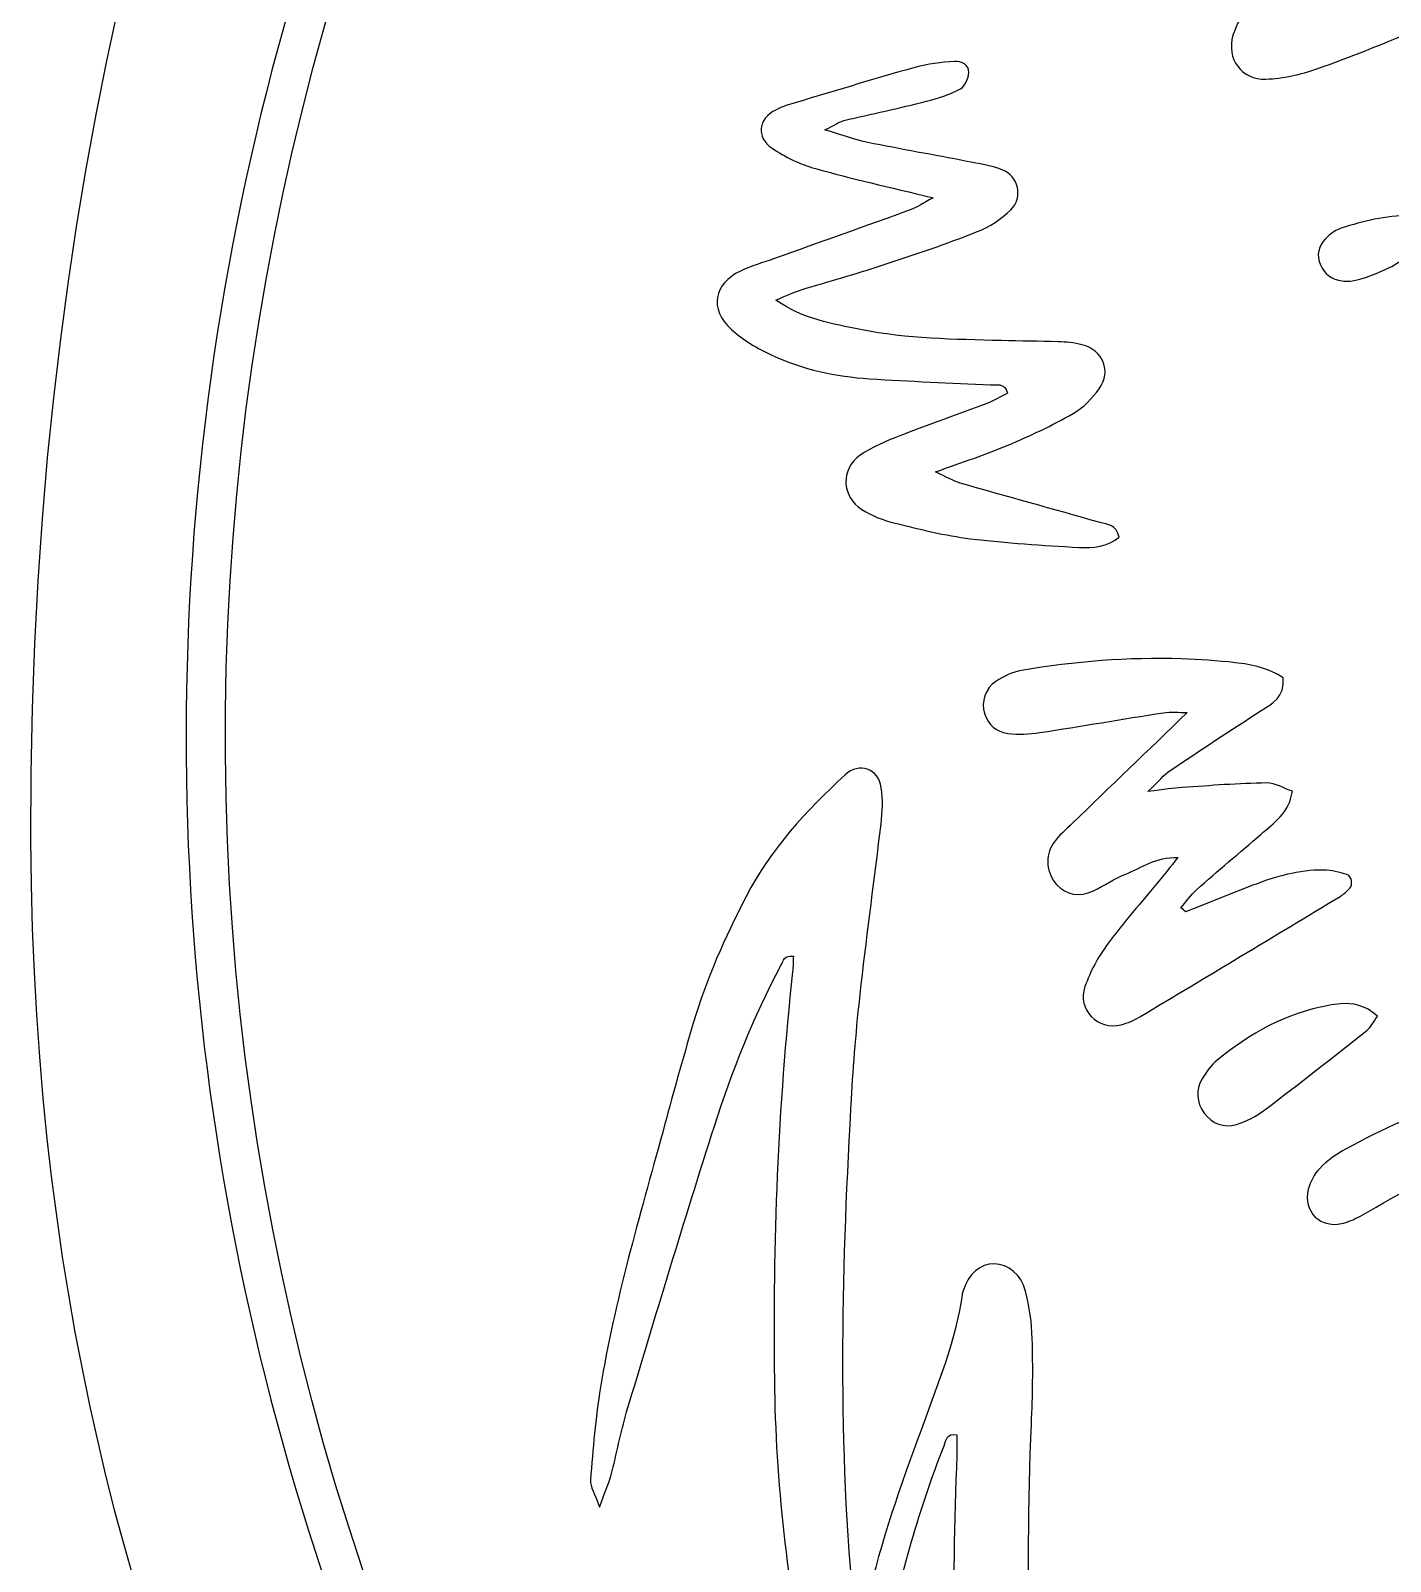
# Model space of a CAD drawing. Extents: x 405 to 699, y 164 to 435.
# Drawn here: x 405.7 to 454.5, y 281.3 to 336.2 of the extents above; entities that cross this region are included whole.
import ezdxf

# ---------------------------------------------------------------- set-up
doc = ezdxf.new("R2010")
doc.units = 0
doc.layers.add('Edge.Cuts', color=7, linetype='CONTINUOUS')
doc.layers.add('F.Silk', color=7, linetype='CONTINUOUS')

msp = doc.modelspace()

# ---------------------------------------------------------------- linework, layer by layer
at = {"layer": 'Edge.Cuts', "color": 7}
msp.add_lwpolyline([(408.795412, 337.019676), (408.39111, 335.140281), (408.00879, 333.221331), (407.6499, 331.264303), (407.31738, 329.267721), (407.01123, 327.231583), (406.732912, 325.157368), (406.48242, 323.045061), (406.264162, 320.894676), (406.076662, 318.704728), (405.922853, 316.476703), (405.802733, 314.210593), (405.719235, 311.904928), (405.67236, 309.562641), (405.66486, 307.182268), (405.68391, 305.570938), (405.724935, 303.985978), (405.78936, 302.425926), (405.874328, 300.892228), (405.979793, 299.383438), (406.10577, 297.899556), (406.252253, 296.440573), (406.417778, 295.005021), (406.60089, 293.592913), (406.803038, 292.205706), (407.021295, 290.841936), (407.25714, 289.500141), (407.510558, 288.181783), (407.777153, 286.885393), (408.061335, 285.612448), (408.358703, 284.360008), (408.669248, 283.129536), (408.99444, 281.919576), (409.332818, 280.731583)], dxfattribs=at)
at = {"layer": 'F.Silk', "color": 7}
for points in [[(438.845197, 335.119941)], [(446.99121, 313.672806)], [(452.698275, 301.291836)]]:
    msp.add_lwpolyline(points, close=True, dxfattribs=at)
for points in [[(427.880497, 364.464778), (407.72172, 334.948603), (405.745552, 297.097716), (422.722785, 265.683036)], [(423.228157, 267.754326), (407.306347, 298.425996), (409.476465, 335.030781), (429.039187, 363.673761)], [(449.44629, 337.192311), (449.190863, 336.851563), (448.956443, 336.463521), (448.838378, 336.059991)], [(448.838378, 336.059991), (448.590998, 335.215371), (449.143545, 334.457248), (450.021975, 334.486746)], [(451.854495, 334.857351), (453.040935, 335.271613), (454.206758, 335.749401), (455.37012, 336.226978)], [(437.41992, 334.906108), (435.885225, 334.475218), (434.359222, 334.008313), (432.832035, 333.551128)], [(438.845212, 335.119971), (438.367102, 335.084046), (437.879805, 335.034898), (437.41992, 334.906108)], [(439.353502, 334.724436), (439.365802, 335.004006), (439.08882, 335.138743), (438.845197, 335.119941)], [(439.050277, 334.137036), (439.215007, 334.226646), (439.343497, 334.518373), (439.353502, 334.724436)], [(450.021975, 334.486746), (450.637463, 334.507146), (451.269593, 334.652901), (451.854495, 334.857351)], [(437.835922, 333.690253), (438.253935, 333.795433), (438.674647, 333.932586), (439.050277, 334.137036)], [(434.869612, 332.998851), (435.856432, 333.236571), (436.85178, 333.442873), (437.835922, 333.690253)], [(432.430665, 333.382671), (431.791567, 333.066606), (431.693617, 332.406951), (432.287107, 332.007178)], [(432.832035, 333.551128), (432.694132, 333.509803), (432.560527, 333.447066), (432.430665, 333.382671)], [(434.18553, 332.661936), (434.554725, 332.846526), (434.703262, 332.959146), (434.869612, 332.998851)], [(435.723615, 332.213691), (435.27663, 332.305453), (434.843422, 332.467146), (434.18553, 332.661936)], [(432.287107, 332.007178), (432.759862, 331.688968), (433.301295, 331.429836), (433.84863, 331.274758)], [(439.28319, 331.534003), (438.097275, 331.764748), (436.906845, 331.971141), (435.723615, 332.213691)], [(440.550277, 331.232248), (440.146747, 331.383568), (439.70925, 331.450806), (439.28319, 331.534003)], [(433.84863, 331.274758), (435.14829, 330.907176), (436.469362, 330.615658), (438.06738, 330.224466)], [(440.85936, 329.793771), (441.319237, 330.238618), (441.13947, 331.010631), (440.550277, 331.232248)], [(437.288085, 329.805516), (435.652492, 329.212558), (434.01273, 328.630746), (432.375, 328.044778)], [(438.06738, 330.224466), (437.681032, 330.013048), (437.494672, 329.880118), (437.288085, 329.805516)], [(439.662585, 329.011543), (440.099385, 329.183796), (440.521297, 329.466981), (440.85936, 329.793771)], [(455.18115, 329.585683), (454.30893, 329.587183), (453.514597, 329.393833), (452.729002, 329.133043)], [(436.246567, 327.804516), (437.393835, 328.181743), (438.54, 328.568841), (439.662585, 329.011543)], [(452.24121, 328.838608), (451.986322, 328.600888), (451.826917, 328.304098), (451.937985, 327.939193)], [(452.729002, 329.133043), (452.552467, 329.074543), (452.377507, 328.966318), (452.24121, 328.838608)], [(453.188962, 327.253671), (454.278817, 327.535393), (455.24772, 328.029246), (455.93994, 328.954356)], [(431.153317, 327.595071), (430.183672, 327.130371), (430.026435, 326.243263), (430.828125, 325.503276)], [(432.375, 328.044778), (431.966107, 327.898821), (431.54343, 327.781813), (431.153317, 327.595071)], [(433.33446, 326.921211), (434.303025, 327.221713), (435.282817, 327.487371), (436.246567, 327.804516)], [(451.937985, 327.939193), (452.0421, 327.595768), (452.268982, 327.350901), (452.622067, 327.268296)], [(452.622067, 327.268296), (452.80344, 327.226371), (453.011872, 327.208071), (453.188962, 327.253671)], [(432.427717, 326.556463), (432.808177, 326.711548), (433.064535, 326.837511), (433.33446, 326.921211)], [(435.468735, 325.495918), (434.455612, 325.701981), (433.413472, 325.854583), (432.427717, 326.556463)], [(430.828125, 325.503276), (431.245072, 325.118533), (431.763817, 324.816576), (432.282712, 324.574566)], [(440.525377, 325.098943), (438.832905, 325.146718), (437.136517, 325.155718), (435.468735, 325.495918)], [(442.557112, 325.056493), (441.880447, 325.081693), (441.202575, 325.079668), (440.525377, 325.098943)], [(443.41698, 324.951028), (443.140627, 325.025653), (442.845277, 325.046293), (442.557112, 325.056493)], [(444.032212, 323.370463), (444.48672, 324.004731), (444.185407, 324.743368), (443.41698, 324.951028)], [(432.282712, 324.574566), (433.388122, 324.058881), (434.577892, 323.811951), (435.789547, 323.729346)], [(435.789547, 323.729346), (437.236777, 323.630608), (438.686902, 323.589523), (440.135745, 323.509618)], [(440.746582, 323.215191), (440.49813, 323.089618), (440.260012, 322.940818), (440.00244, 322.843116)], [(440.135745, 323.509618), (440.340195, 323.498368), (440.62584, 323.611198), (440.746582, 323.215191)], [(443.10057, 322.481301), (443.464402, 322.688968), (443.785372, 323.025418), (444.032212, 323.370463)], [(440.00244, 322.843116), (438.963562, 322.449238), (437.912512, 322.085173), (436.877932, 321.680031)], [(440.761215, 321.343116), (441.559687, 321.680106), (442.348792, 322.051468), (443.10057, 322.481301)], [(436.877932, 321.680031), (436.38639, 321.487393), (435.882855, 321.283663), (435.454102, 320.984233)], [(435.454102, 320.984233), (434.743132, 320.487328), (434.777542, 319.505136), (435.512677, 319.034526)], [(438.162585, 320.388036), (439.13706, 320.742201), (439.964347, 321.007198), (440.761215, 321.343116)], [(439.04295, 319.985211), (438.787522, 320.058186), (438.55377, 320.205591), (438.162585, 320.388036)], [(444.065902, 318.570171), (442.391145, 319.041321), (440.715022, 319.504408), (439.04295, 319.985211)], [(435.512677, 319.034526), (435.87114, 318.805393), (436.295055, 318.647766), (436.710922, 318.545263)], [(436.710922, 318.545263), (437.601705, 318.324726), (438.49923, 318.100776), (439.407697, 317.988628)], [(444.747052, 318.044286), (444.656377, 318.490761), (444.33528, 318.494466), (444.065902, 318.570171)], [(439.407697, 317.988628), (440.70147, 317.829246), (442.005292, 317.749251), (443.307112, 317.675151)], [(443.307112, 317.675151), (443.817967, 317.645601), (444.341917, 317.700351), (444.747052, 318.044286)], [(441.24756, 313.258161), (440.926665, 313.203411), (440.605755, 313.041201), (440.32617, 312.864118)], [(446.99121, 313.672716), (445.06938, 313.735191), (443.154, 313.581741), (441.24756, 313.258161)], [(448.914548, 313.536576), (448.27263, 313.607151), (447.631823, 313.651978), (446.99121, 313.672806)], [(450.64014, 312.991656), (450.143768, 313.326493), (449.530043, 313.468978), (448.914548, 313.536576)], [(440.32617, 312.864118), (439.944623, 312.622108), (439.789763, 312.123651), (439.91748, 311.714218)], [(449.852048, 311.816848), (450.26202, 312.080856), (450.700238, 312.301033), (450.64014, 312.991656)], [(439.91748, 311.714218), (440.04519, 311.307471), (440.345835, 311.045848), (440.750977, 310.996446)], [(441.90381, 311.027196), (443.385915, 311.253103), (444.863632, 311.511298), (446.345213, 311.742036)], [(447.199215, 311.746536), (445.782038, 310.381393), (444.431895, 309.083541), (443.084475, 307.781203)], [(446.345213, 311.742036), (446.603325, 311.781936), (446.871352, 311.746536), (447.199215, 311.746536)], [(446.58252, 309.663531), (447.66432, 310.393858), (448.754693, 311.110671), (449.852048, 311.816848)], [(440.750977, 310.996446), (441.129285, 310.950321), (441.525495, 310.969821), (441.90381, 311.027196)], [(436.209615, 309.045343), (436.104442, 309.737563), (435.411352, 309.975328), (434.911762, 309.511161)], [(434.911762, 309.511161), (433.517655, 308.222233), (432.237802, 306.854091), (431.360985, 305.144466)], [(445.787108, 308.906203), (446.18313, 309.287736), (446.35821, 309.512211), (446.58252, 309.663531)], [(436.20084, 307.747491), (436.253415, 308.177323), (436.27953, 308.624098), (436.209615, 309.045343)], [(447.019043, 309.057081), (446.69976, 309.036156), (446.384363, 308.980806), (445.787108, 308.906203)], [(450.054203, 309.219681), (449.04162, 309.205206), (448.02948, 309.123583), (447.019043, 309.057081)], [(449.83887, 307.373976), (450.307328, 307.777506), (450.848018, 308.128033), (450.974123, 308.917926)], [(450.974123, 308.917926), (450.656453, 309.027381), (450.354158, 309.223678), (450.054203, 309.219681)], [(435.490395, 301.987723), (435.709335, 303.908256), (435.97278, 305.827513), (436.20084, 307.747491)], [(443.084475, 307.781203), (442.841925, 307.546701), (442.57677, 307.322848), (442.385745, 307.050246)], [(447.533205, 305.384721), (448.292505, 306.058168), (449.06991, 306.710728), (449.83887, 307.373976)], [(442.385745, 307.050246), (442.072365, 306.603253), (442.149945, 305.951608), (442.507327, 305.572221)], [(444.98877, 305.945751), (445.554892, 306.168981), (446.0691, 306.581053), (446.857912, 306.537553)], [(446.857912, 306.537553), (446.578883, 306.191443), (446.37603, 305.935746), (446.169435, 305.683551)], [(452.08887, 306.090771), (451.204538, 306.102021), (450.367553, 305.854933), (449.550293, 305.545851)], [(442.507327, 305.572221), (442.858808, 305.198736), (443.307165, 305.110626), (443.827148, 305.351031)], [(443.827148, 305.351031), (444.22209, 305.533468), (444.586312, 305.787456), (444.98877, 305.945751)], [(446.169435, 305.683551), (445.55502, 304.935508), (444.906938, 304.213236), (444.335453, 303.433551)], [(452.93115, 305.932573), (452.654805, 306.004498), (452.370585, 306.087771), (452.08887, 306.090771)], [(453.032228, 305.438916), (453.15672, 305.561811), (453.097478, 305.888571), (452.93115, 305.932573)], [(431.360985, 305.144466), (430.59846, 303.671473), (429.924322, 302.180473), (429.459615, 300.593196)], [(445.49121, 300.820266), (447.899513, 302.260528), (450.30318, 303.707751), (452.705565, 305.157666)], [(446.972168, 304.732866), (447.157298, 304.951266), (447.320175, 305.196906), (447.533205, 305.384721)], [(449.550293, 305.545851), (448.743773, 305.240526), (447.94617, 304.909656), (447.14502, 304.589308)], [(452.705565, 305.157666), (452.82738, 305.230641), (452.929725, 305.337501), (453.032228, 305.438916)], [(447.14502, 304.589308), (447.087045, 304.637083), (447.029565, 304.684566), (446.972168, 304.732866)], [(444.335453, 303.433551), (443.99685, 302.971528), (443.71242, 302.445013), (443.52246, 301.905718)], [(432.606097, 302.663016), (432.684997, 302.820778), (432.728767, 303.057246), (433.05288, 302.995536)], [(433.05288, 302.995536), (433.04388, 302.811486), (433.04478, 302.627353), (433.02798, 302.443288)], [(430.221337, 296.903248), (430.852912, 298.884951), (431.624107, 300.821908), (432.606097, 302.663016)], [(433.02798, 302.443288), (432.492982, 297.577318), (432.309097, 292.694226), (432.370267, 287.793388)], [(435.149085, 298.078056), (435.227985, 299.384698), (435.34122, 300.681621), (435.490395, 301.987723)], [(443.52246, 301.905718), (443.233763, 301.082563), (443.987205, 300.320998), (444.823245, 300.540478)], [(452.263185, 301.231776), (450.74619, 300.957036), (449.449335, 300.228343), (448.271483, 299.268883)], [(452.698245, 301.291851), (452.553225, 301.280451), (452.408205, 301.257951), (452.263185, 301.231776)], [(454.032743, 300.843591), (453.571125, 301.254501), (453.133328, 301.325991), (452.698275, 301.291836)], [(444.823245, 300.540478), (445.054515, 300.601078), (445.285688, 300.697386), (445.49121, 300.820266)], [(453.643095, 300.330898), (453.782078, 300.440368), (453.864788, 300.618223), (454.032743, 300.843591)], [(429.459615, 300.593196), (429.073792, 299.295673), (428.713395, 297.989638), (428.362447, 296.683528)], [(449.976593, 297.481776), (451.211865, 298.413868), (452.428748, 299.371978), (453.643095, 300.330898)], [(448.271483, 299.268883), (448.053083, 299.091261), (447.877313, 298.842283), (447.73242, 298.596523)], [(447.73242, 298.596523), (447.48936, 298.183873), (447.526095, 297.754948), (447.805695, 297.367513)], [(461.396483, 298.653628), (458.357663, 298.452396), (455.525655, 297.554046), (452.876955, 296.068176)], [(435.200385, 279.930103), (434.630512, 285.979836), (434.807317, 292.028863), (435.149085, 298.078056)], [(453.471683, 293.703921), (456.196582, 295.267588), (458.98764, 296.694658), (461.90625, 297.865543)], [(447.805695, 297.367513), (448.091708, 296.971468), (448.516613, 296.832433), (448.961453, 296.961756)], [(448.961453, 296.961756), (449.321528, 297.065856), (449.67609, 297.254796), (449.976593, 297.481776)], [(427.064595, 286.636161), (428.099175, 290.064021), (429.125572, 293.492571), (430.221337, 296.903248)], [(428.362447, 296.683528), (427.52964, 293.650086), (426.635805, 290.626131), (426.127095, 287.522391)], [(452.876955, 296.068176), (452.543715, 295.881441), (452.21934, 295.651618), (451.95264, 295.381168)], [(451.95264, 295.381168), (451.759995, 295.185838), (451.611548, 294.903861), (451.543942, 294.635563)], [(451.543942, 294.635563), (451.338428, 293.817763), (451.998075, 293.193966), (452.811037, 293.418276)], [(452.811037, 293.418276), (453.040163, 293.481576), (453.264548, 293.584791), (453.471683, 293.703921)], [(440.268757, 291.957936), (439.769167, 291.966936), (439.339867, 291.590046), (439.14669, 290.985283)], [(441.390825, 290.976493), (441.24165, 291.572661), (440.76834, 291.940768), (440.268757, 291.957936)], [(439.111515, 290.844658), (438.866287, 289.152726), (438.216885, 287.573983), (437.637885, 285.987238)], [(439.14669, 290.985283), (439.129515, 290.932708), (439.120665, 290.888646), (439.111515, 290.844658)], [(441.628132, 289.258228), (441.619132, 289.837228), (441.531367, 290.424321), (441.390825, 290.976493)], [(441.601732, 286.206966), (441.645757, 287.223831), (441.663532, 288.249943), (441.628132, 289.258228)], [(426.127095, 287.522391), (425.943037, 286.426633), (425.856217, 285.312118), (425.768212, 284.198661)], [(432.370267, 287.793388), (432.414292, 284.102061), (432.843195, 280.455921), (433.545075, 276.834891)], [(426.513817, 284.383228), (426.706462, 285.128578), (426.84567, 285.890811), (427.064595, 286.636161)], [(437.637885, 285.987238), (436.901655, 283.988376), (436.19223, 281.981488), (435.718935, 279.903741)], [(438.462555, 285.426201), (438.55005, 285.627958), (438.568642, 285.909508), (438.919582, 285.812923)], [(438.919582, 285.812923), (438.919582, 285.418513), (438.927307, 285.032721), (438.909307, 284.646906)], [(442.022145, 269.225031), (441.522562, 274.879821), (441.365085, 280.543056), (441.601732, 286.206966)], [(436.44693, 278.465263), (436.91163, 280.849956), (437.58627, 283.164388), (438.462555, 285.426201)], [(425.768212, 284.198661), (425.751037, 283.952893), (425.925592, 283.699626), (426.091942, 283.217218)], [(426.091942, 283.217218), (426.28458, 283.760803), (426.425812, 284.067711), (426.513817, 284.383228)], [(438.909307, 284.646906), (438.698955, 279.851233), (438.857182, 275.063338), (439.27845, 270.276786)]]:
    msp.add_open_spline(points, degree=3, dxfattribs=at)

doc.saveas('drawing.dxf')
